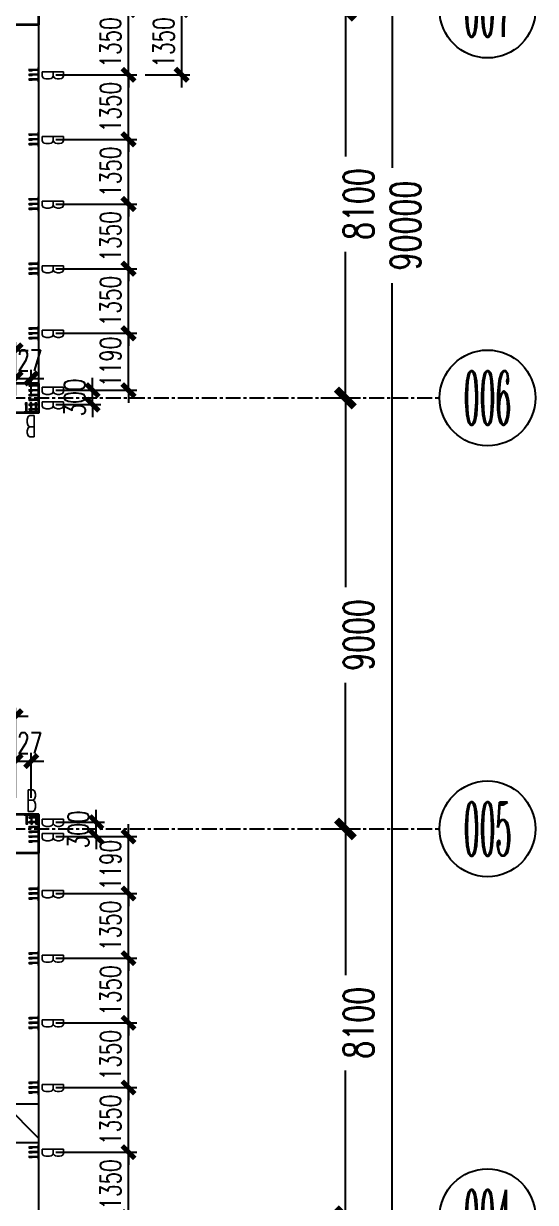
# Model space of a CAD drawing. Extents: x 782294 to 1727252, y -631030 to 17645.
# Drawn here: x 1345981 to 1356671, y -221331 to -196712 of the extents above; entities that cross this region are included whole.
import ezdxf
from ezdxf.enums import TextEntityAlignment as Align

# ---------------------------------------------------------------- set-up
doc = ezdxf.new("R2010")
doc.units = 0
for name, pattern in [('10平面$0$DASH', [0.35, 0.25, -0.1]), ('CENTER', [2, 1.25, -0.25, 0.25, -0.25]), ('DASHED', [0.75, 0.5, -0.25])]:
    doc.linetypes.add(name, pattern=pattern)
doc.layers.get('Defpoints').update_dxf_attribs({"color": 210})
for name, color, linetype in [('!ZN1-填充-8', 8, 'Continuous'), ('!ZN1-标注-173', 173, 'Continuous'), ('!ZN2-WALL-5', 5, 'Continuous'), ('2钢材断面', 2, 'Continuous'), ('30预埋件', 30, 'Continuous'), ('3符号', 3, 'Continuous'), ('40钢材投影', 40, 'Continuous'), ('ALT_CEN-0-30', 1, 'CENTER'), ('DIM', 173, 'Continuous'), ('DOTE', 1, 'CENTER'), ('S-BKL1', 4, 'DASHED'), ('S-HJD', 97, 'Continuous')]:
    doc.layers.add(name, color=color, linetype=linetype)
doc.layers.add('S-col', color=2, linetype='Continuous', lineweight=0)
doc.layers.add('砼柱', color=2, linetype='Continuous', lineweight=35)
doc.styles.add('_TCH_AXIS', font='COMPLEX', dxfattribs={"bigfont": 'GBCBIG'})
doc.styles.add('DHTEXT-1', font='romans.shx', dxfattribs={"width": 0.7, "bigfont": 'chinese.shx'})
doc.dimstyles.new('ZN175', dxfattribs={"dimscale": 175, "dimtxt": 2.5, "dimasz": 1.5, "dimexe": 1, "dimexo": 2, "dimgap": 0.9, "dimtad": 1, "dimdec": 0, "dimdsep": 46, "dimtxsty": 'DHTEXT-1', "dimblk": 'ARCHTICK', "dimcen": 2.5, "dimclrd": 173, "dimclre": 173, "dimclrt": 7, "dimazin": 2, "dimtfac": 1, "dimtdec": 0, "dimtix": 1, "dimtmove": 2, "dimatfit": 3, "dimfxl": 0, "dimtolj": 1, "dimtzin": 0, "dimarcsym": 0})
doc.dimstyles.new('ZN250', dxfattribs={"dimscale": 250, "dimtxt": 2.5, "dimasz": 1.5, "dimexe": 1, "dimexo": 2, "dimgap": 0.9, "dimtad": 1, "dimdec": 0, "dimdsep": 46, "dimtxsty": 'DHTEXT-1', "dimblk": 'ARCHTICK', "dimcen": 2.5, "dimclrd": 173, "dimclre": 173, "dimclrt": 7, "dimazin": 2, "dimtfac": 1, "dimtdec": 0, "dimtix": 1, "dimtmove": 2, "dimatfit": 3, "dimfxl": 0, "dimarcsym": 0})

# ---------------------------------------------------------------- blocks, each defined once
blk = doc.blocks.new('_ArchTick')
at = {"color": 0, "linetype": 'ByBlock', "const_width": 0.4}
blk.add_lwpolyline([(-0.5, -0.5), (0.5, 0.5)], dxfattribs=at)
blk = doc.blocks.new('*D1357')
at = {"layer": 'Defpoints', "color": 0, "ltscale": 2500, "transparency": 16777216}
for p in [(130984, 49500), (130984, 41400), (132000, 41400)]:
    blk.add_point(p, dxfattribs=at)
at = {"layer": 'DIM', "color": 173, "linetype": 'ByBlock', "lineweight": -2, "ltscale": 2500, "transparency": 16777216}
for p, q in [((131484, 49500), (132250, 49500)), ((132000, 49500), (132000, 46446)), ((132000, 41400), (132000, 44454)), ((131484, 41400), (132250, 41400))]:
    blk.add_line(p, q, dxfattribs=at)
at = {"layer": 'DIM', "color": 173, "lineweight": -2, "ltscale": 2500, "transparency": 16777216, "xscale": 375, "yscale": 375, "zscale": 375}
for p, rotation in [((132000, 49500), 90), ((132000, 41400), 270)]:
    blk.add_blockref('_ArchTick', p, dxfattribs=dict(at, rotation=rotation))
at = {"layer": 'DIM', "color": 7, "ltscale": 2500, "transparency": 16777216, "insert": (132275, 45450), "char_height": 625, "attachment_point": 5, "rotation": 90, "style": 'DHTEXT-1'}
blk.add_mtext('8100', dxfattribs=at)
blk = doc.blocks.new('*D1366')
at = {"layer": 'Defpoints', "color": 0, "ltscale": 2500, "transparency": 16777216}
for p in [(130984, 32400), (130984, 24300), (132000, 24300)]:
    blk.add_point(p, dxfattribs=at)
at = {"layer": 'DIM', "color": 173, "linetype": 'ByBlock', "lineweight": -2, "ltscale": 2500, "transparency": 16777216}
for p, q in [((131484, 32400), (132250, 32400)), ((132000, 32400), (132000, 29346)), ((132000, 24300), (132000, 27354)), ((131484, 24300), (132250, 24300))]:
    blk.add_line(p, q, dxfattribs=at)
at = {"layer": 'DIM', "color": 173, "lineweight": -2, "ltscale": 2500, "transparency": 16777216, "xscale": 375, "yscale": 375, "zscale": 375}
for p, rotation in [((132000, 32400), 90), ((132000, 24300), 270)]:
    blk.add_blockref('_ArchTick', p, dxfattribs=dict(at, rotation=rotation))
at = {"layer": 'DIM', "color": 7, "ltscale": 2500, "transparency": 16777216, "insert": (132275, 28350), "char_height": 625, "attachment_point": 5, "rotation": 90, "style": 'DHTEXT-1'}
blk.add_mtext('8100', dxfattribs=at)
blk = doc.blocks.new('*D1372')
at = {"layer": 'Defpoints', "color": 0, "ltscale": 2500, "transparency": 16777216}
for p in [(131084, 90000), (131084, 0), (132980, 0)]:
    blk.add_point(p, dxfattribs=at)
at = {"layer": 'DIM', "color": 173, "linetype": 'ByBlock', "lineweight": -2, "ltscale": 2500, "transparency": 16777216}
for p, q in [((131584, 90000), (133230, 90000)), ((132980, 90000), (132980, 46204)), ((132980, 0), (132980, 43796)), ((131584, 0), (133230, 0))]:
    blk.add_line(p, q, dxfattribs=at)
at = {"layer": 'DIM', "color": 173, "lineweight": -2, "ltscale": 2500, "transparency": 16777216, "xscale": 375, "yscale": 375, "zscale": 375}
for p, rotation in [((132980, 90000), 90), ((132980, 0), 270)]:
    blk.add_blockref('_ArchTick', p, dxfattribs=dict(at, rotation=rotation))
at = {"layer": 'DIM', "color": 7, "ltscale": 2500, "transparency": 16777216, "insert": (133255, 45000), "char_height": 625, "attachment_point": 5, "rotation": 90, "style": 'DHTEXT-1'}
blk.add_mtext('90000', dxfattribs=at)
blk = doc.blocks.new('卓越-轴号')
blk.add_circle((0, 0), 4)
at = {"color": 0, "style": '_TCH_AXIS', "width": 1.041667, "flags": 8}
blk.add_attdef('A', text='', height=4.48, dxfattribs=at).set_placement((-2, -2.24), (2, -2.24), align=Align.FIT)
blk = doc.blocks.new('*D1384')
at = {"layer": 'Defpoints', "color": 0, "ltscale": 2500, "transparency": 16777216}
for p in [(130984, 41400), (130984, 32400), (132000, 32400)]:
    blk.add_point(p, dxfattribs=at)
at = {"layer": 'DIM', "color": 173, "linetype": 'ByBlock', "lineweight": -2, "ltscale": 2500, "transparency": 16777216}
for p, q in [((131484, 41400), (132250, 41400)), ((132000, 41400), (132000, 37446)), ((132000, 32400), (132000, 35454)), ((131484, 32400), (132250, 32400))]:
    blk.add_line(p, q, dxfattribs=at)
at = {"layer": 'DIM', "color": 173, "lineweight": -2, "ltscale": 2500, "transparency": 16777216, "xscale": 375, "yscale": 375, "zscale": 375}
for p, rotation in [((132000, 41400), 90), ((132000, 32400), 270)]:
    blk.add_blockref('_ArchTick', p, dxfattribs=dict(at, rotation=rotation))
at = {"layer": 'DIM', "color": 7, "ltscale": 2500, "transparency": 16777216, "insert": (132275, 36450), "char_height": 625, "attachment_point": 5, "rotation": 90, "style": 'DHTEXT-1'}
blk.add_mtext('9000', dxfattribs=at)
blk = doc.blocks.new('Z1')
at = {"layer": '砼柱', "lineweight": 35}
for points in [[(0, -40600), (-600, -40600), (-600, -41200), (0, -41200)], [(0, -48700), (-600, -48700), (-600, -49300), (0, -49300)], [(0, -57700), (-600, -57700), (-600, -58500), (0, -58500)]]:
    blk.add_lwpolyline(points, close=True, dxfattribs=at)
blk = doc.blocks.new('234')
at = {"layer": '!ZN1-填充-8'}
h = blk.add_hatch(color=252, dxfattribs=at)
h.dxf.hatch_style = 1
h.paths.add_polyline_path([(-105, -10), (-113, -10), (-105, -18)])
h = blk.add_hatch(color=252, dxfattribs=at)
h.dxf.hatch_style = 1
h.paths.add_polyline_path([(-95, -18), (-105, -18), (-105, -10), (-95, -10)])
h = blk.add_hatch(color=252, dxfattribs=at)
h.dxf.hatch_style = 1
h.paths.add_polyline_path([(-95, -10), (-87, -10), (-95, -18)])
h = blk.add_hatch(color=252, dxfattribs=at)
h.dxf.hatch_style = 1
h.paths.add_polyline_path([(-5, -10), (-13, -10), (-5, -18)])
h = blk.add_hatch(color=252, dxfattribs=at)
h.dxf.hatch_style = 1
h.paths.add_polyline_path([(5, -18), (-5, -18), (-5, -10), (5, -10)])
h = blk.add_hatch(color=252, dxfattribs=at)
h.dxf.hatch_style = 1
h.paths.add_polyline_path([(5, -10), (13, -10), (5, -18)])
h = blk.add_hatch(color=252, dxfattribs=at)
h.dxf.hatch_style = 1
h.paths.add_polyline_path([(95, -10), (87, -10), (95, -18)])
h = blk.add_hatch(color=252, dxfattribs=at)
h.dxf.hatch_style = 1
h.paths.add_polyline_path([(105, -18), (95, -18), (95, -10), (105, -10)])
h = blk.add_hatch(color=252, dxfattribs=at)
h.dxf.hatch_style = 1
h.paths.add_polyline_path([(105, -10), (113, -10), (105, -18)])
at = {"layer": '2钢材断面'}
for p, q in [((-150, 0), (-150, -10)), ((150, 0), (-150, 0)), ((150, 0), (150, -10)), ((-94, -10), (-150, -10)), ((0, -10), (-94, -10)), ((106, -10), (0, -10)), ((150, -10), (106, -10))]:
    blk.add_line(p, q, dxfattribs=at)
at = {"layer": '40钢材投影'}
for p, q in [((-105, -18), (-113, -10)), ((-105, -10), (-105, -200)), ((-95, -200), (-105, -200)), ((-95, -10), (-95, -200)), ((-95, -18), (-87, -10)), ((-5, -18), (-13, -10)), ((-5, -10), (-5, -200)), ((5, -200), (-5, -200)), ((5, -10), (5, -200)), ((5, -18), (13, -10)), ((95, -18), (87, -10)), ((95, -10), (95, -200)), ((105, -200), (95, -200)), ((105, -10), (105, -200)), ((105, -18), (113, -10))]:
    blk.add_line(p, q, dxfattribs=at)
for points in [[(-95, -172), (-95, -150), (-85, -150), (-85, -200), (-95, -200), (-95, -184)], [(5, -172), (5, -150), (15, -150), (15, -200), (5, -200), (5, -184)], [(105, -172), (105, -150), (115, -150), (115, -200), (105, -200), (105, -184)]]:
    blk.add_lwpolyline(points, dxfattribs=at)
at = {"layer": 'ALT_CEN-0-30', "ltscale": 0.3}
for p, q in [((-100, 0), (-100, -215)), ((0, 0), (0, -215)), ((100, 0), (100, -215))]:
    blk.add_line(p, q, dxfattribs=at)
blk = doc.blocks.new('20250902144919')
at = {"layer": '40钢材投影', "color": 2, "ltscale": 500}
blk.add_blockref('234', (0, 0), dxfattribs=at)
at = {"layer": '30预埋件', "style": 'DHTEXT-1', "text_generation_flag": 6, "width": 0.55}
blk.add_attdef('B', (-105, 65), '', height=450, rotation=180, dxfattribs=at)
blk = doc.blocks.new('20250902160431')
at = {"ltscale": 500}
for p, rotation in [((125600, 48150), 270), ((125600, 46800), 270), ((125600, 45450), 270), ((125600, 44100), 270), ((125600, 42750), 270), ((125600, 41560), 270), ((125600, 41260), 270), ((125440, 41100), 180), ((125600, 32540), 270), ((125600, 32240), 270), ((125600, 31050), 270), ((125600, 29700), 270), ((125600, 28350), 270), ((125600, 27000), 270), ((125600, 25650), 270)]:
    blk.add_blockref('20250902144919', p, dxfattribs=dict(at, rotation=rotation)).add_auto_attribs({'B': 'B'})
blk.add_blockref('20250902144919', (125440, 32700), dxfattribs=at).add_auto_attribs({'B': 'B'})
blk = doc.blocks.new('*D50')
at = {"layer": 'Defpoints', "color": 0, "ltscale": 1750, "transparency": 16777216}
for p in [(1346301, -213391), (1347499, -213391), (1346301, -213691)]:
    blk.add_point(p, dxfattribs=at)
at = {"layer": 'DIM', "color": 173, "linetype": 'ByBlock', "lineweight": -2, "ltscale": 1750, "transparency": 16777216}
for p, q in [((1347499, -213391), (1347499, -213129)), ((1346651, -213391), (1347674, -213391)), ((1347499, -213691), (1347499, -213391)), ((1346651, -213691), (1347674, -213691)), ((1347499, -213691), (1347499, -213954))]:
    blk.add_line(p, q, dxfattribs=at)
at = {"layer": 'DIM', "color": 173, "lineweight": -2, "ltscale": 1750, "transparency": 16777216, "xscale": 262.5, "yscale": 262.5, "zscale": 262.5}
for p, rotation in [((1347499, -213391), 270), ((1347499, -213691), 90)]:
    blk.add_blockref('_ArchTick', p, dxfattribs=dict(at, rotation=rotation))
at = {"layer": 'DIM', "color": 7, "ltscale": 1750, "transparency": 16777216, "insert": (1347123, -213541), "char_height": 437.5, "attachment_point": 5, "rotation": 90, "style": 'DHTEXT-1'}
blk.add_mtext('\\A1;300', dxfattribs=at)
blk = doc.blocks.new('*D51')
at = {"layer": 'Defpoints', "color": 0, "ltscale": 1750, "transparency": 16777216}
for p in [(1346301, -213691), (1348172, -213691), (1346301, -214881)]:
    blk.add_point(p, dxfattribs=at)
at = {"layer": 'DIM', "color": 173, "linetype": 'ByBlock', "lineweight": -2, "ltscale": 1750, "transparency": 16777216}
for p, q in [((1348172, -213691), (1348172, -213429)), ((1346651, -213691), (1348347, -213691)), ((1348172, -214881), (1348172, -213691)), ((1346651, -214881), (1348347, -214881)), ((1348172, -214881), (1348172, -215144))]:
    blk.add_line(p, q, dxfattribs=at)
at = {"layer": 'DIM', "color": 173, "lineweight": -2, "ltscale": 1750, "transparency": 16777216, "xscale": 262.5, "yscale": 262.5, "zscale": 262.5}
for p, rotation in [((1348172, -213691), 270), ((1348172, -214881), 90)]:
    blk.add_blockref('_ArchTick', p, dxfattribs=dict(at, rotation=rotation))
at = {"layer": 'DIM', "color": 7, "ltscale": 1750, "transparency": 16777216, "insert": (1347796, -214286), "char_height": 437.5, "attachment_point": 5, "rotation": 90, "style": 'DHTEXT-1'}
blk.add_mtext('\\A1;1190', dxfattribs=at)
blk = doc.blocks.new('*D52')
at = {"layer": 'Defpoints', "color": 0, "ltscale": 1750, "transparency": 16777216}
for p in [(1346301, -214881), (1348172, -214881), (1346301, -216231)]:
    blk.add_point(p, dxfattribs=at)
at = {"layer": 'DIM', "color": 173, "linetype": 'ByBlock', "lineweight": -2, "ltscale": 1750, "transparency": 16777216}
for p, q in [((1348172, -214881), (1348172, -214619)), ((1346651, -214881), (1348347, -214881)), ((1348172, -216231), (1348172, -214881)), ((1346651, -216231), (1348347, -216231)), ((1348172, -216231), (1348172, -216494))]:
    blk.add_line(p, q, dxfattribs=at)
at = {"layer": 'DIM', "color": 173, "lineweight": -2, "ltscale": 1750, "transparency": 16777216, "xscale": 262.5, "yscale": 262.5, "zscale": 262.5}
for p, rotation in [((1348172, -214881), 270), ((1348172, -216231), 90)]:
    blk.add_blockref('_ArchTick', p, dxfattribs=dict(at, rotation=rotation))
at = {"layer": 'DIM', "color": 7, "ltscale": 1750, "transparency": 16777216, "insert": (1347796, -215556), "char_height": 437.5, "attachment_point": 5, "rotation": 90, "style": 'DHTEXT-1'}
blk.add_mtext('\\A1;1350', dxfattribs=at)
blk = doc.blocks.new('*D53')
at = {"layer": 'Defpoints', "color": 0, "ltscale": 1750, "transparency": 16777216}
for p in [(1346301, -216231), (1348172, -216231), (1346301, -217581)]:
    blk.add_point(p, dxfattribs=at)
at = {"layer": 'DIM', "color": 173, "linetype": 'ByBlock', "lineweight": -2, "ltscale": 1750, "transparency": 16777216}
for p, q in [((1348172, -216231), (1348172, -215969)), ((1346651, -216231), (1348347, -216231)), ((1348172, -217581), (1348172, -216231)), ((1346651, -217581), (1348347, -217581)), ((1348172, -217581), (1348172, -217844))]:
    blk.add_line(p, q, dxfattribs=at)
at = {"layer": 'DIM', "color": 173, "lineweight": -2, "ltscale": 1750, "transparency": 16777216, "xscale": 262.5, "yscale": 262.5, "zscale": 262.5}
for p, rotation in [((1348172, -216231), 270), ((1348172, -217581), 90)]:
    blk.add_blockref('_ArchTick', p, dxfattribs=dict(at, rotation=rotation))
at = {"layer": 'DIM', "color": 7, "ltscale": 1750, "transparency": 16777216, "insert": (1347796, -216906), "char_height": 437.5, "attachment_point": 5, "rotation": 90, "style": 'DHTEXT-1'}
blk.add_mtext('\\A1;1350', dxfattribs=at)
blk = doc.blocks.new('*D54')
at = {"layer": 'Defpoints', "color": 0, "ltscale": 1750, "transparency": 16777216}
for p in [(1346301, -217581), (1348172, -217581), (1346301, -218931)]:
    blk.add_point(p, dxfattribs=at)
at = {"layer": 'DIM', "color": 173, "linetype": 'ByBlock', "lineweight": -2, "ltscale": 1750, "transparency": 16777216}
for p, q in [((1348172, -217581), (1348172, -217319)), ((1346651, -217581), (1348347, -217581)), ((1348172, -218931), (1348172, -217581)), ((1346651, -218931), (1348347, -218931)), ((1348172, -218931), (1348172, -219194))]:
    blk.add_line(p, q, dxfattribs=at)
at = {"layer": 'DIM', "color": 173, "lineweight": -2, "ltscale": 1750, "transparency": 16777216, "xscale": 262.5, "yscale": 262.5, "zscale": 262.5}
for p, rotation in [((1348172, -217581), 270), ((1348172, -218931), 90)]:
    blk.add_blockref('_ArchTick', p, dxfattribs=dict(at, rotation=rotation))
at = {"layer": 'DIM', "color": 7, "ltscale": 1750, "transparency": 16777216, "insert": (1347796, -218256), "char_height": 437.5, "attachment_point": 5, "rotation": 90, "style": 'DHTEXT-1'}
blk.add_mtext('\\A1;1350', dxfattribs=at)
blk = doc.blocks.new('*D55')
at = {"layer": 'Defpoints', "color": 0, "ltscale": 1750, "transparency": 16777216}
for p in [(1346301, -218931), (1348172, -218931), (1346301, -220281)]:
    blk.add_point(p, dxfattribs=at)
at = {"layer": 'DIM', "color": 173, "linetype": 'ByBlock', "lineweight": -2, "ltscale": 1750, "transparency": 16777216}
for p, q in [((1348172, -218931), (1348172, -218669)), ((1346651, -218931), (1348347, -218931)), ((1348172, -220281), (1348172, -218931)), ((1346651, -220281), (1348347, -220281)), ((1348172, -220281), (1348172, -220544))]:
    blk.add_line(p, q, dxfattribs=at)
at = {"layer": 'DIM', "color": 173, "lineweight": -2, "ltscale": 1750, "transparency": 16777216, "xscale": 262.5, "yscale": 262.5, "zscale": 262.5}
for p, rotation in [((1348172, -218931), 270), ((1348172, -220281), 90)]:
    blk.add_blockref('_ArchTick', p, dxfattribs=dict(at, rotation=rotation))
at = {"layer": 'DIM', "color": 7, "ltscale": 1750, "transparency": 16777216, "insert": (1347796, -219606), "char_height": 437.5, "attachment_point": 5, "rotation": 90, "style": 'DHTEXT-1'}
blk.add_mtext('\\A1;1350', dxfattribs=at)
blk = doc.blocks.new('*D56')
at = {"layer": 'Defpoints', "color": 0, "ltscale": 1750, "transparency": 16777216}
for p in [(1346301, -220281), (1348172, -220281), (1346301, -221631)]:
    blk.add_point(p, dxfattribs=at)
at = {"layer": 'DIM', "color": 173, "linetype": 'ByBlock', "lineweight": -2, "ltscale": 1750, "transparency": 16777216}
for p, q in [((1348172, -220281), (1348172, -220019)), ((1346651, -220281), (1348347, -220281)), ((1348172, -221631), (1348172, -220281)), ((1346651, -221631), (1348347, -221631)), ((1348172, -221631), (1348172, -221894))]:
    blk.add_line(p, q, dxfattribs=at)
at = {"layer": 'DIM', "color": 173, "lineweight": -2, "ltscale": 1750, "transparency": 16777216, "xscale": 262.5, "yscale": 262.5, "zscale": 262.5}
for p, rotation in [((1348172, -220281), 270), ((1348172, -221631), 90)]:
    blk.add_blockref('_ArchTick', p, dxfattribs=dict(at, rotation=rotation))
at = {"layer": 'DIM', "color": 7, "ltscale": 1750, "transparency": 16777216, "insert": (1347796, -220956), "char_height": 437.5, "attachment_point": 5, "rotation": 90, "style": 'DHTEXT-1'}
blk.add_mtext('\\A1;1350', dxfattribs=at)
blk = doc.blocks.new('*D76')
at = {"layer": 'Defpoints', "color": 0, "ltscale": 1750, "transparency": 16777216}
for p in [(1346141, -212114), (1345814, -213231), (1346141, -213231)]:
    blk.add_point(p, dxfattribs=at)
at = {"layer": 'DIM', "color": 173, "linetype": 'ByBlock', "lineweight": -2, "ltscale": 1750, "transparency": 16777216}
for p, q in [((1345814, -212881), (1345814, -211939)), ((1346141, -212881), (1346141, -211939)), ((1345814, -212114), (1345551, -212114)), ((1345814, -212114), (1346141, -212114)), ((1346141, -212114), (1346404, -212114))]:
    blk.add_line(p, q, dxfattribs=at)
at = {"layer": 'DIM', "color": 173, "lineweight": -2, "ltscale": 1750, "transparency": 16777216, "xscale": 262.5, "yscale": 262.5, "zscale": 262.5}
blk.add_blockref('_ArchTick', (1345814, -212114), dxfattribs=at)
at = {"layer": 'DIM', "color": 173, "lineweight": -2, "ltscale": 1750, "transparency": 16777216, "xscale": 262.5, "yscale": 262.5, "zscale": 262.5, "rotation": 180}
blk.add_blockref('_ArchTick', (1346141, -212114), dxfattribs=at)
at = {"layer": 'DIM', "color": 7, "ltscale": 1750, "transparency": 16777216, "insert": (1345978, -211738), "char_height": 437.5, "attachment_point": 5, "style": 'DHTEXT-1'}
blk.add_mtext('\\A1;327', dxfattribs=at)
blk = doc.blocks.new('*D77')
at = {"layer": 'Defpoints', "color": 0, "ltscale": 1750, "transparency": 16777216}
for p in [(1345814, -211177), (1345076, -213231), (1345814, -213231)]:
    blk.add_point(p, dxfattribs=at)
at = {"layer": 'DIM', "color": 173, "linetype": 'ByBlock', "lineweight": -2, "ltscale": 1750, "transparency": 16777216}
for p, q in [((1345076, -211177), (1344814, -211177)), ((1345076, -212881), (1345076, -211002)), ((1345076, -211177), (1345814, -211177)), ((1345814, -212881), (1345814, -211002)), ((1345814, -211177), (1346076, -211177))]:
    blk.add_line(p, q, dxfattribs=at)
at = {"layer": 'DIM', "color": 173, "lineweight": -2, "ltscale": 1750, "transparency": 16777216, "xscale": 262.5, "yscale": 262.5, "zscale": 262.5}
blk.add_blockref('_ArchTick', (1345076, -211177), dxfattribs=at)
at = {"layer": 'DIM', "color": 173, "lineweight": -2, "ltscale": 1750, "transparency": 16777216, "xscale": 262.5, "yscale": 262.5, "zscale": 262.5, "rotation": 180}
blk.add_blockref('_ArchTick', (1345814, -211177), dxfattribs=at)
at = {"layer": 'DIM', "color": 7, "ltscale": 1750, "transparency": 16777216, "insert": (1345445, -210801), "char_height": 437.5, "attachment_point": 5, "style": 'DHTEXT-1'}
blk.add_mtext('\\A1;738', dxfattribs=at)
blk = doc.blocks.new('*D86')
at = {"layer": 'Defpoints', "color": 0, "ltscale": 1750, "transparency": 16777216}
for p in [(1346141, -204122), (1345814, -204831), (1346141, -204831)]:
    blk.add_point(p, dxfattribs=at)
at = {"layer": 'DIM', "color": 173, "linetype": 'ByBlock', "lineweight": -2, "ltscale": 1750, "transparency": 16777216}
for p, q in [((1345814, -204481), (1345814, -203947)), ((1346141, -204481), (1346141, -203947)), ((1345814, -204122), (1345551, -204122)), ((1345814, -204122), (1346141, -204122)), ((1346141, -204122), (1346404, -204122))]:
    blk.add_line(p, q, dxfattribs=at)
at = {"layer": 'DIM', "color": 173, "lineweight": -2, "ltscale": 1750, "transparency": 16777216, "xscale": 262.5, "yscale": 262.5, "zscale": 262.5}
blk.add_blockref('_ArchTick', (1345814, -204122), dxfattribs=at)
at = {"layer": 'DIM', "color": 173, "lineweight": -2, "ltscale": 1750, "transparency": 16777216, "xscale": 262.5, "yscale": 262.5, "zscale": 262.5, "rotation": 180}
blk.add_blockref('_ArchTick', (1346141, -204122), dxfattribs=at)
at = {"layer": 'DIM', "color": 7, "ltscale": 1750, "transparency": 16777216, "insert": (1345978, -203745), "char_height": 437.5, "attachment_point": 5, "style": 'DHTEXT-1'}
blk.add_mtext('\\A1;327', dxfattribs=at)
blk = doc.blocks.new('*D87')
at = {"layer": 'Defpoints', "color": 0, "ltscale": 1750, "transparency": 16777216}
for p in [(1345814, -203539), (1345076, -204831), (1345814, -204831)]:
    blk.add_point(p, dxfattribs=at)
at = {"layer": 'DIM', "color": 173, "linetype": 'ByBlock', "lineweight": -2, "ltscale": 1750, "transparency": 16777216}
for p, q in [((1345076, -203539), (1344814, -203539)), ((1345076, -204481), (1345076, -203364)), ((1345076, -203539), (1345814, -203539)), ((1345814, -204481), (1345814, -203364)), ((1345814, -203539), (1346076, -203539))]:
    blk.add_line(p, q, dxfattribs=at)
at = {"layer": 'DIM', "color": 173, "lineweight": -2, "ltscale": 1750, "transparency": 16777216, "xscale": 262.5, "yscale": 262.5, "zscale": 262.5}
blk.add_blockref('_ArchTick', (1345076, -203539), dxfattribs=at)
at = {"layer": 'DIM', "color": 173, "lineweight": -2, "ltscale": 1750, "transparency": 16777216, "xscale": 262.5, "yscale": 262.5, "zscale": 262.5, "rotation": 180}
blk.add_blockref('_ArchTick', (1345814, -203539), dxfattribs=at)
at = {"layer": 'DIM', "color": 7, "ltscale": 1750, "transparency": 16777216, "insert": (1345445, -203162), "char_height": 437.5, "attachment_point": 5, "style": 'DHTEXT-1'}
blk.add_mtext('\\A1;738', dxfattribs=at)
blk = doc.blocks.new('*D1400')
at = {"layer": 'Defpoints', "color": 0, "ltscale": 1750, "transparency": 16777216}
for p in [(1346301, -204371), (1347422, -204371), (1346301, -204671)]:
    blk.add_point(p, dxfattribs=at)
at = {"layer": 'DIM', "color": 173, "linetype": 'ByBlock', "lineweight": -2, "ltscale": 1750, "transparency": 16777216}
for p, q in [((1347422, -204371), (1347422, -204109)), ((1346651, -204371), (1347597, -204371)), ((1347422, -204671), (1347422, -204371)), ((1346651, -204671), (1347597, -204671)), ((1347422, -204671), (1347422, -204934))]:
    blk.add_line(p, q, dxfattribs=at)
at = {"layer": 'DIM', "color": 173, "lineweight": -2, "ltscale": 1750, "transparency": 16777216, "xscale": 262.5, "yscale": 262.5, "zscale": 262.5}
for p, rotation in [((1347422, -204371), 270), ((1347422, -204671), 90)]:
    blk.add_blockref('_ArchTick', p, dxfattribs=dict(at, rotation=rotation))
at = {"layer": 'DIM', "color": 7, "ltscale": 1750, "transparency": 16777216, "insert": (1347046, -204521), "char_height": 437.5, "attachment_point": 5, "rotation": 90, "style": 'DHTEXT-1'}
blk.add_mtext('\\A1;300', dxfattribs=at)
blk = doc.blocks.new('*D108')
at = {"layer": 'Defpoints', "color": 0, "ltscale": 1750, "transparency": 16777216}
for p in [(1346301, -196431), (1348172, -196431), (1346301, -197781)]:
    blk.add_point(p, dxfattribs=at)
at = {"layer": 'DIM', "color": 173, "linetype": 'ByBlock', "lineweight": -2, "ltscale": 1750, "transparency": 16777216}
for p, q in [((1348172, -196431), (1348172, -196169)), ((1346651, -196431), (1348347, -196431)), ((1348172, -197781), (1348172, -196431)), ((1346651, -197781), (1348347, -197781)), ((1348172, -197781), (1348172, -198044))]:
    blk.add_line(p, q, dxfattribs=at)
at = {"layer": 'DIM', "color": 173, "lineweight": -2, "ltscale": 1750, "transparency": 16777216, "xscale": 262.5, "yscale": 262.5, "zscale": 262.5}
for p, rotation in [((1348172, -196431), 270), ((1348172, -197781), 90)]:
    blk.add_blockref('_ArchTick', p, dxfattribs=dict(at, rotation=rotation))
at = {"layer": 'DIM', "color": 7, "ltscale": 1750, "transparency": 16777216, "insert": (1347796, -197106), "char_height": 437.5, "attachment_point": 5, "rotation": 90, "style": 'DHTEXT-1'}
blk.add_mtext('\\A1;1350', dxfattribs=at)
blk = doc.blocks.new('*D109')
at = {"layer": 'Defpoints', "color": 0, "ltscale": 1750, "transparency": 16777216}
for p in [(1346301, -197781), (1348172, -197781), (1346301, -199131)]:
    blk.add_point(p, dxfattribs=at)
at = {"layer": 'DIM', "color": 173, "linetype": 'ByBlock', "lineweight": -2, "ltscale": 1750, "transparency": 16777216}
for p, q in [((1348172, -197781), (1348172, -197519)), ((1346651, -197781), (1348347, -197781)), ((1348172, -199131), (1348172, -197781)), ((1346651, -199131), (1348347, -199131)), ((1348172, -199131), (1348172, -199394))]:
    blk.add_line(p, q, dxfattribs=at)
at = {"layer": 'DIM', "color": 173, "lineweight": -2, "ltscale": 1750, "transparency": 16777216, "xscale": 262.5, "yscale": 262.5, "zscale": 262.5}
for p, rotation in [((1348172, -197781), 270), ((1348172, -199131), 90)]:
    blk.add_blockref('_ArchTick', p, dxfattribs=dict(at, rotation=rotation))
at = {"layer": 'DIM', "color": 7, "ltscale": 1750, "transparency": 16777216, "insert": (1347796, -198456), "char_height": 437.5, "attachment_point": 5, "rotation": 90, "style": 'DHTEXT-1'}
blk.add_mtext('\\A1;1350', dxfattribs=at)
blk = doc.blocks.new('*D110')
at = {"layer": 'Defpoints', "color": 0, "ltscale": 1750, "transparency": 16777216}
for p in [(1346301, -199131), (1348172, -199131), (1346301, -200481)]:
    blk.add_point(p, dxfattribs=at)
at = {"layer": 'DIM', "color": 173, "linetype": 'ByBlock', "lineweight": -2, "ltscale": 1750, "transparency": 16777216}
for p, q in [((1348172, -199131), (1348172, -198869)), ((1346651, -199131), (1348347, -199131)), ((1348172, -200481), (1348172, -199131)), ((1346651, -200481), (1348347, -200481)), ((1348172, -200481), (1348172, -200744))]:
    blk.add_line(p, q, dxfattribs=at)
at = {"layer": 'DIM', "color": 173, "lineweight": -2, "ltscale": 1750, "transparency": 16777216, "xscale": 262.5, "yscale": 262.5, "zscale": 262.5}
for p, rotation in [((1348172, -199131), 270), ((1348172, -200481), 90)]:
    blk.add_blockref('_ArchTick', p, dxfattribs=dict(at, rotation=rotation))
at = {"layer": 'DIM', "color": 7, "ltscale": 1750, "transparency": 16777216, "insert": (1347796, -199806), "char_height": 437.5, "attachment_point": 5, "rotation": 90, "style": 'DHTEXT-1'}
blk.add_mtext('\\A1;1350', dxfattribs=at)
blk = doc.blocks.new('*D111')
at = {"layer": 'Defpoints', "color": 0, "ltscale": 1750, "transparency": 16777216}
for p in [(1346301, -200481), (1348172, -200481), (1346301, -201831)]:
    blk.add_point(p, dxfattribs=at)
at = {"layer": 'DIM', "color": 173, "linetype": 'ByBlock', "lineweight": -2, "ltscale": 1750, "transparency": 16777216}
for p, q in [((1348172, -200481), (1348172, -200219)), ((1346651, -200481), (1348347, -200481)), ((1348172, -201831), (1348172, -200481)), ((1346651, -201831), (1348347, -201831)), ((1348172, -201831), (1348172, -202094))]:
    blk.add_line(p, q, dxfattribs=at)
at = {"layer": 'DIM', "color": 173, "lineweight": -2, "ltscale": 1750, "transparency": 16777216, "xscale": 262.5, "yscale": 262.5, "zscale": 262.5}
for p, rotation in [((1348172, -200481), 270), ((1348172, -201831), 90)]:
    blk.add_blockref('_ArchTick', p, dxfattribs=dict(at, rotation=rotation))
at = {"layer": 'DIM', "color": 7, "ltscale": 1750, "transparency": 16777216, "insert": (1347796, -201156), "char_height": 437.5, "attachment_point": 5, "rotation": 90, "style": 'DHTEXT-1'}
blk.add_mtext('\\A1;1350', dxfattribs=at)
blk = doc.blocks.new('*D112')
at = {"layer": 'Defpoints', "color": 0, "ltscale": 1750, "transparency": 16777216}
for p in [(1346301, -201831), (1348172, -201831), (1346301, -203181)]:
    blk.add_point(p, dxfattribs=at)
at = {"layer": 'DIM', "color": 173, "linetype": 'ByBlock', "lineweight": -2, "ltscale": 1750, "transparency": 16777216}
for p, q in [((1348172, -201831), (1348172, -201569)), ((1346651, -201831), (1348347, -201831)), ((1348172, -203181), (1348172, -201831)), ((1346651, -203181), (1348347, -203181)), ((1348172, -203181), (1348172, -203444))]:
    blk.add_line(p, q, dxfattribs=at)
at = {"layer": 'DIM', "color": 173, "lineweight": -2, "ltscale": 1750, "transparency": 16777216, "xscale": 262.5, "yscale": 262.5, "zscale": 262.5}
for p, rotation in [((1348172, -201831), 270), ((1348172, -203181), 90)]:
    blk.add_blockref('_ArchTick', p, dxfattribs=dict(at, rotation=rotation))
at = {"layer": 'DIM', "color": 7, "ltscale": 1750, "transparency": 16777216, "insert": (1347796, -202506), "char_height": 437.5, "attachment_point": 5, "rotation": 90, "style": 'DHTEXT-1'}
blk.add_mtext('\\A1;1350', dxfattribs=at)
blk = doc.blocks.new('*D113')
at = {"layer": 'Defpoints', "color": 0, "ltscale": 1750, "transparency": 16777216}
for p in [(1346301, -203181), (1348172, -203181), (1346301, -204371)]:
    blk.add_point(p, dxfattribs=at)
at = {"layer": 'DIM', "color": 173, "linetype": 'ByBlock', "lineweight": -2, "ltscale": 1750, "transparency": 16777216}
for p, q in [((1348172, -203181), (1348172, -202919)), ((1346651, -203181), (1348347, -203181)), ((1348172, -204371), (1348172, -203181)), ((1346651, -204371), (1348347, -204371)), ((1348172, -204371), (1348172, -204634))]:
    blk.add_line(p, q, dxfattribs=at)
at = {"layer": 'DIM', "color": 173, "lineweight": -2, "ltscale": 1750, "transparency": 16777216, "xscale": 262.5, "yscale": 262.5, "zscale": 262.5}
for p, rotation in [((1348172, -203181), 270), ((1348172, -204371), 90)]:
    blk.add_blockref('_ArchTick', p, dxfattribs=dict(at, rotation=rotation))
at = {"layer": 'DIM', "color": 7, "ltscale": 1750, "transparency": 16777216, "insert": (1347796, -203776), "char_height": 437.5, "attachment_point": 5, "rotation": 90, "style": 'DHTEXT-1'}
blk.add_mtext('\\A1;1190', dxfattribs=at)
blk = doc.blocks.new('*D1397')
at = {"layer": '!ZN1-标注-173', "color": 173, "linetype": 'ByBlock', "lineweight": -2, "ltscale": 1750, "transparency": 16777216}
for p, q in [((1349280, -196431), (1349280, -196169)), ((1348522, -196431), (1349455, -196431)), ((1349280, -196431), (1349280, -197781)), ((1348522, -197781), (1349455, -197781)), ((1349280, -197781), (1349280, -198044))]:
    blk.add_line(p, q, dxfattribs=at)
at = {"layer": 'Defpoints', "color": 0, "ltscale": 1750, "transparency": 16777216}
for p in [(1348172, -196431), (1348172, -197781), (1349280, -197781)]:
    blk.add_point(p, dxfattribs=at)
at = {"layer": '!ZN1-标注-173', "color": 173, "lineweight": -2, "ltscale": 1750, "transparency": 16777216, "xscale": 262.5, "yscale": 262.5, "zscale": 262.5}
for p, rotation in [((1349280, -196431), 270), ((1349280, -197781), 90)]:
    blk.add_blockref('_ArchTick', p, dxfattribs=dict(at, rotation=rotation))
at = {"layer": '!ZN1-标注-173', "color": 7, "ltscale": 1750, "transparency": 16777216, "insert": (1348904, -197106), "char_height": 437.5, "attachment_point": 5, "rotation": 90, "style": 'DHTEXT-1'}
blk.add_mtext('\\A1;1350', dxfattribs=at)
blk = doc.blocks.new('20250901082728')
at = {"layer": 'DOTE', "ltscale": 250}
for p, q in [((109500, 41400), (133969.2, 41400)), ((109500, 32400), (133969.2, 32400))]:
    blk.add_line(p, q, dxfattribs=at)
at = {"layer": '3符号', "color": 7}
ref = blk.add_blockref('卓越-轴号', (134969.2, 49501.1), dxfattribs=dict(at, xscale=250, yscale=250, zscale=250))
ref.add_attrib('A', '007', dxfattribs={"layer": '0', "color": 0, "height": 1120, "style": '_TCH_AXIS', "width": 0.347222}).set_placement((134469.2, 48941.1), (135469.2, 48941.1), align=Align.FIT)
ref = blk.add_blockref('卓越-轴号', (134969.2, 41401.1), dxfattribs=dict(at, xscale=250, yscale=250, zscale=250))
ref.add_attrib('A', '006', dxfattribs={"layer": '0', "color": 0, "height": 1120, "style": '_TCH_AXIS', "width": 0.347222}).set_placement((134469.2, 40841.1), (135469.2, 40841.1), align=Align.FIT)
ref = blk.add_blockref('卓越-轴号', (134969.2, 32401.1), dxfattribs=dict(at, xscale=250, yscale=250, zscale=250))
ref.add_attrib('A', '005', dxfattribs={"layer": '0', "color": 0, "height": 1120, "style": '_TCH_AXIS', "width": 0.347222}).set_placement((134469.2, 31841.1), (135469.2, 31841.1), align=Align.FIT)
ref = blk.add_blockref('卓越-轴号', (134969.2, 24301.1), dxfattribs=dict(at, xscale=250, yscale=250, zscale=250))
ref.add_attrib('A', '004', dxfattribs={"layer": '0', "color": 0, "height": 1120, "style": '_TCH_AXIS', "width": 0.334821}).set_placement((134469.2, 23741.1), (135469.2, 23741.1), align=Align.FIT)
at = {"layer": 'DIM', "ltscale": 2500}
for base, p1, p2, picture, middle in [((132979.6, 0), (131084.1, 90000), (131084.1, 0), '*D1372', (133254.6, 45000)), ((132000, 41400), (130984.1, 49500), (130984.1, 41400), '*D1357', (132275, 45450)), ((132000, 32400), (130984.1, 41400), (130984.1, 32400), '*D1384', (132275, 36450)), ((132000, 24300), (130984.1, 32400), (130984.1, 24300), '*D1366', (132275, 28350))]:
    dim = blk.add_linear_dim(base=base, p1=p1, p2=p2, angle=270, dimstyle='ZN250', dxfattribs=at)
    dim.commit()
    dim.dimension.update_dxf_attribs({"geometry": picture, "text_midpoint": middle, "dimtype": 129})

msp = doc.modelspace()

# ---------------------------------------------------------------- hatches: boundary and pattern name
at = {"layer": 'S-HJD'}
h = msp.add_hatch(dxfattribs=at)
h.set_pattern_fill('ANSI31', color=256, scale=200, angle=-90)
h.set_pattern_definition([(315, (1267421.26, 2057251.14), (449.0128, 449.0128), [])])
h.paths.add_polyline_path([(1346301.3, -220081.2), (1346301.3, -219281.2), (1330701.3, -219281.2), (1330701.3, -220081.2)])

# ---------------------------------------------------------------- linework, layer by layer
at = {"layer": '!ZN2-WALL-5'}
msp.add_lwpolyline([(1330701.3, -155731.2), (1330701.3, -246331.2), (1331501.3, -246331.2), (1331501.3, -246031.2), (1331801.3, -246031.2), (1331801.3, -245831.2), (1334101.3, -245831.2), (1334101.3, -246031.2), (1334201.3, -246031.2), (1334201.3, -246331.2), (1346301.3, -246331.2), (1346301.3, -213231.2), (1344101.3, -213231.2), (1344101.3, -204831.2), (1346301.3, -204831.2), (1346301.3, -169431.2)], dxfattribs=at)
at = {"layer": 'S-BKL1', "linetype": '10平面$0$DASH', "ltscale": 500}
for p, q in [((1346301.3, -204231.2), (1346301.3, -196731.2)), ((1346301.3, -221331.2), (1346301.3, -213831.2))]:
    msp.add_line(p, q, dxfattribs=at)
at = {"layer": 'S-HJD'}
msp.add_lwpolyline([(1346301.3, -220081.2), (1346301.3, -219281.2), (1330701.3, -219281.2), (1330701.3, -220081.2)], close=True, dxfattribs=at)

# ---------------------------------------------------------------- block references
at = {"ltscale": 2000}
msp.add_blockref('20250901082728', (1220701.4, -245931.2), dxfattribs=at)
at = {"ltscale": 500}
msp.add_blockref('20250902160431', (1220701.3, -245931.2), dxfattribs=at)
at = {"layer": 'S-col'}
msp.add_blockref('Z1', (1346301.3, -155531.2), dxfattribs=at)

# ---------------------------------------------------------------- dimensions: what is measured, and where the dimension line sits
at = {"layer": '!ZN1-标注-173', "ltscale": 1750}
dim = msp.add_linear_dim(base=(1349280.3, -197781.2), p1=(1348172, -196431.2), p2=(1348172, -197781.2), angle=90, dimstyle='ZN175', dxfattribs=at)
dim.commit()
dim.dimension.update_dxf_attribs({"geometry": '*D1397', "text_midpoint": (1348904, -197106.2)})
at = {"layer": 'DIM', "ltscale": 1750}
for base, p1, p2, picture, middle in [((1348172, -196431.2), (1346301.3, -197781.2), (1346301.3, -196431.2), '*D108', (1347795.8, -197106.2)), ((1348172, -197781.2), (1346301.3, -199131.2), (1346301.3, -197781.2), '*D109', (1347795.8, -198456.2)), ((1348172, -199131.2), (1346301.3, -200481.2), (1346301.3, -199131.2), '*D110', (1347795.8, -199806.2)), ((1348172, -200481.2), (1346301.3, -201831.2), (1346301.3, -200481.2), '*D111', (1347795.8, -201156.2)), ((1348172, -201831.2), (1346301.3, -203181.2), (1346301.3, -201831.2), '*D112', (1347795.8, -202506.2)), ((1348172, -203181.2), (1346301.3, -204371.2), (1346301.3, -203181.2), '*D113', (1347795.8, -203776.2)), ((1347421.8, -204371.2), (1346301.3, -204671.2), (1346301.3, -204371.2), '*D1400', (1347045.6, -204521.2)), ((1347499.2, -213391.2), (1346301.3, -213691.2), (1346301.3, -213391.2), '*D50', (1347122.9, -213541.2)), ((1348172, -213691.2), (1346301.3, -214881.2), (1346301.3, -213691.2), '*D51', (1347795.8, -214286.2)), ((1348172, -214881.2), (1346301.3, -216231.2), (1346301.3, -214881.2), '*D52', (1347795.8, -215556.2)), ((1348172, -216231.2), (1346301.3, -217581.2), (1346301.3, -216231.2), '*D53', (1347795.8, -216906.2)), ((1348172, -217581.2), (1346301.3, -218931.2), (1346301.3, -217581.2), '*D54', (1347795.8, -218256.2)), ((1348172, -218931.2), (1346301.3, -220281.2), (1346301.3, -218931.2), '*D55', (1347795.8, -219606.2)), ((1348172, -220281.2), (1346301.3, -221631.2), (1346301.3, -220281.2), '*D56', (1347795.8, -220956.2))]:
    dim = msp.add_linear_dim(base=base, p1=p1, p2=p2, angle=90, dimstyle='ZN175', dxfattribs=at)
    dim.commit()
    dim.dimension.update_dxf_attribs({"geometry": picture, "text_midpoint": middle})
for base, p1, p2, picture, middle in [((1345813.8248747, -203538.6656217), (1345076.3248747, -204831.1713561), (1345813.8248747, -204831.1713561), '*D87', (1345445.0748747, -203162.4156217)), ((1346141.3248, -204121.7396), (1345813.8249, -204831.1714), (1346141.3248, -204831.1714), '*D86', (1345977.5748, -203745.4896)), ((1345813.82481, -211177.44466), (1345076.32479, -213231.17137), (1345813.82481, -213231.17137), '*D77', (1345445.0748, -210801.19466)), ((1346141.3231, -212113.7526), (1345813.8248, -213231.1714), (1346141.3231, -213231.1714), '*D76', (1345977.5739, -211737.5026))]:
    dim = msp.add_linear_dim(base=base, p1=p1, p2=p2, dimstyle='ZN175', dxfattribs=at)
    dim.commit()
    dim.dimension.update_dxf_attribs({"geometry": picture, "text_midpoint": middle})

doc.saveas('drawing.dxf')
